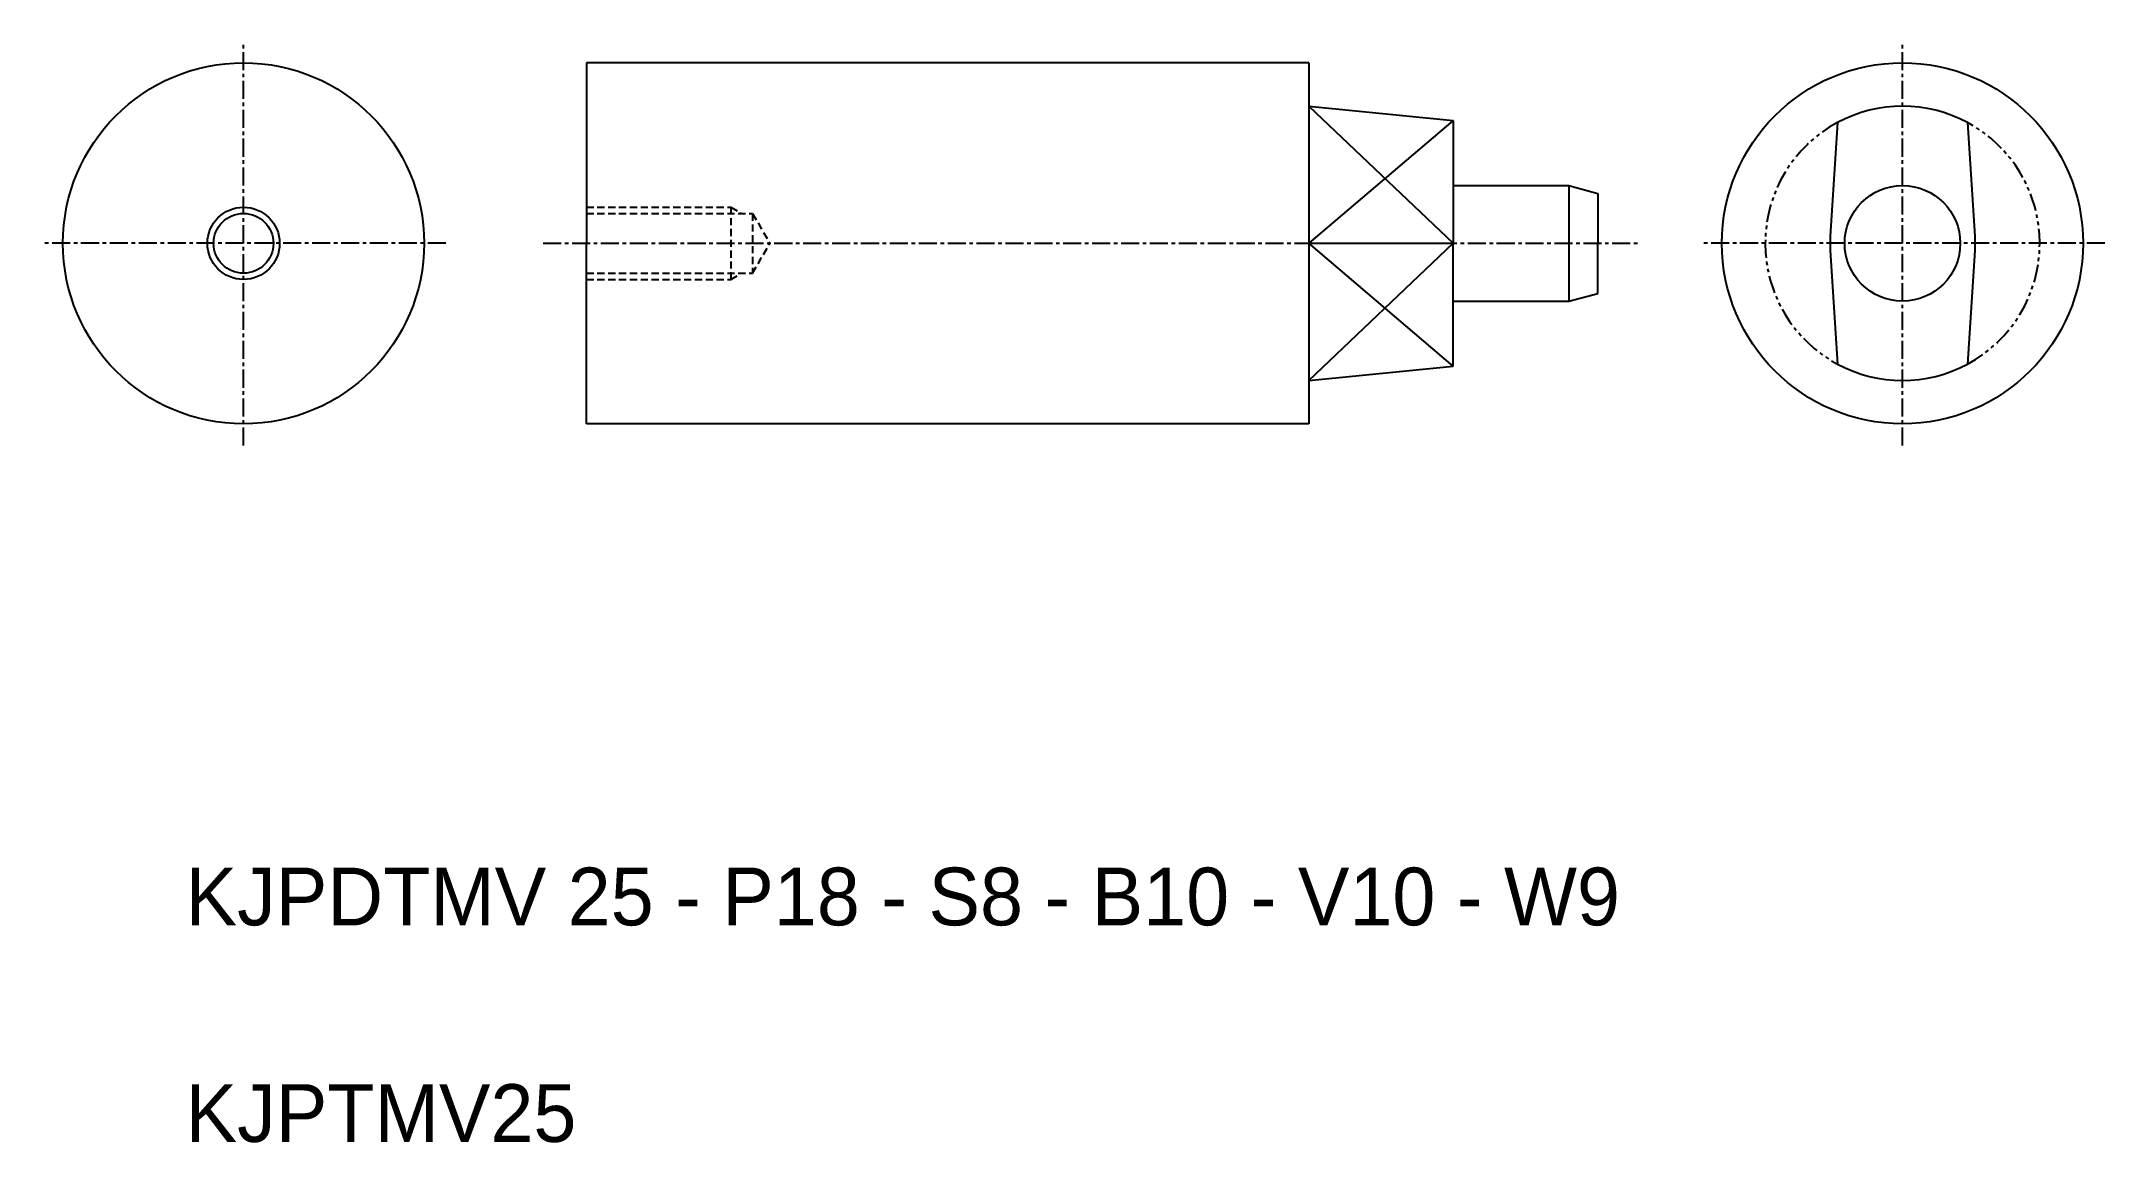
# Model space of a CAD drawing. Extents: x 102 to 245, y 10 to 86.
import ezdxf

# ---------------------------------------------------------------- set-up
doc = ezdxf.new("R2010")
doc.units = 0
for name, pattern in [('CENTER', [2, 1.25, -0.25, 0.25, -0.25]), ('DASHED', [0.75, 0.5, -0.25]), ('PHANTOM', [2.5, 1.25, -0.25, 0.25, -0.25, 0.25, -0.25])]:
    doc.linetypes.add(name, pattern=pattern)
doc.layers.get('0').update_dxf_attribs({"linetype": 'CONTINUOUS'})
doc.layers.add('CENTER', color=1, linetype='CENTER')

msp = doc.modelspace()

# ---------------------------------------------------------------- linework, layer by layer
at = {"color": 7, "linetype": 'CONTINUOUS'}
for p, q in [((190, 84.74), (140, 84.74)), ((140, 84.74), (140, 72.24)), ((190, 84.74), (190, 59.74)), ((190, 81.74), (200, 80.74)), ((200, 80.74), (200, 79.74)), ((226.59, 80.6), (226.09, 72.74)), ((235.59, 80.6), (236.09, 72.74)), ((200, 79.74), (200, 72.24)), ((200, 76.24), (208, 76.24)), ((208, 76.24), (208, 68.24)), ((208, 76.24), (210, 75.7)), ((210, 75.7), (210, 72.24)), ((140, 59.74), (140, 72.24)), ((190, 72.24), (200, 72.24)), ((200, 64.74), (200, 72.24)), ((210, 68.77), (210, 72.24)), ((226.09, 72.74), (226.09, 71.74)), ((226.09, 71.74), (226.59, 63.87)), ((236.09, 71.74), (235.59, 63.87)), ((236.09, 72.74), (236.09, 71.74)), ((208, 68.24), (210, 68.77)), ((200, 68.24), (208, 68.24)), ((200, 63.74), (200, 64.74)), ((190, 62.74), (200, 63.74)), ((190, 59.74), (140, 59.74))]:
    msp.add_line(p, q, dxfattribs=at)
at = {"color": 3, "linetype": 'CONTINUOUS'}
for p, q in [((190, 81.74), (200, 72.24)), ((200, 80.74), (190, 72.24)), ((200, 63.74), (190, 72.24)), ((190, 62.74), (200, 72.24))]:
    msp.add_line(p, q, dxfattribs=at)
at = {"color": 3, "linetype": 'DASHED'}
for p, q in [((140, 74.74), (150, 74.74)), ((140, 74.3), (151.5, 74.3)), ((150, 74.74), (150, 69.74)), ((150, 74.74), (150.66, 74.36)), ((151.5, 74.3), (152.69, 72.24)), ((151.5, 74.3), (151.5, 70.17)), ((151.5, 70.17), (152.69, 72.24)), ((140, 70.17), (151.5, 70.17)), ((150, 69.74), (150.66, 70.12)), ((140, 69.74), (150, 69.74))]:
    msp.add_line(p, q, dxfattribs=at)
at = {"color": 7, "linetype": 'CONTINUOUS'}
for centre, radius in [((116.26, 72.24), 12.5), ((231.09, 72.24), 12.5), ((231.09, 72.24), 4), ((116.26, 72.24), 2.07)]:
    msp.add_circle(centre, radius, dxfattribs=at)
at = {"color": 3, "linetype": 'CONTINUOUS'}
msp.add_circle((116.26, 72.24), 2.5, dxfattribs=at)
at = {"color": 7, "linetype": 'CONTINUOUS'}
for start, end in [(61.7263, 118.2737), (241.7263, 298.2737)]:
    msp.add_arc((231.09, 72.24), 9.5, start, end, dxfattribs=at)
at = {"color": 3, "linetype": 'PHANTOM'}
for start, end in [(118.2737, 241.7263), (298.2737, 61.7263)]:
    msp.add_arc((231.09, 72.24), 9.5, start, end, dxfattribs=at)
at = {"layer": 'CENTER', "color": 1, "linetype": 'CENTER'}
for p, q in [((116.26, 58.24), (116.26, 86.24)), ((231.09, 58.24), (231.09, 86.24)), ((130.26, 72.24), (102.26, 72.24)), ((137, 72.24), (213, 72.24)), ((245.09, 72.24), (217.09, 72.24))]:
    msp.add_line(p, q, dxfattribs=at)

# ---------------------------------------------------------------- texts
at = {"color": 7, "linetype": 'CONTINUOUS'}
for s, p in [('KJPDTMV 25 - P18 - S8 - B10 - V10 - W9', (112.25, 25)), ('KJPTMV25', (112.25, 10))]:
    msp.add_text(s, height=4, dxfattribs=at).set_placement(p)

doc.saveas('drawing.dxf')
